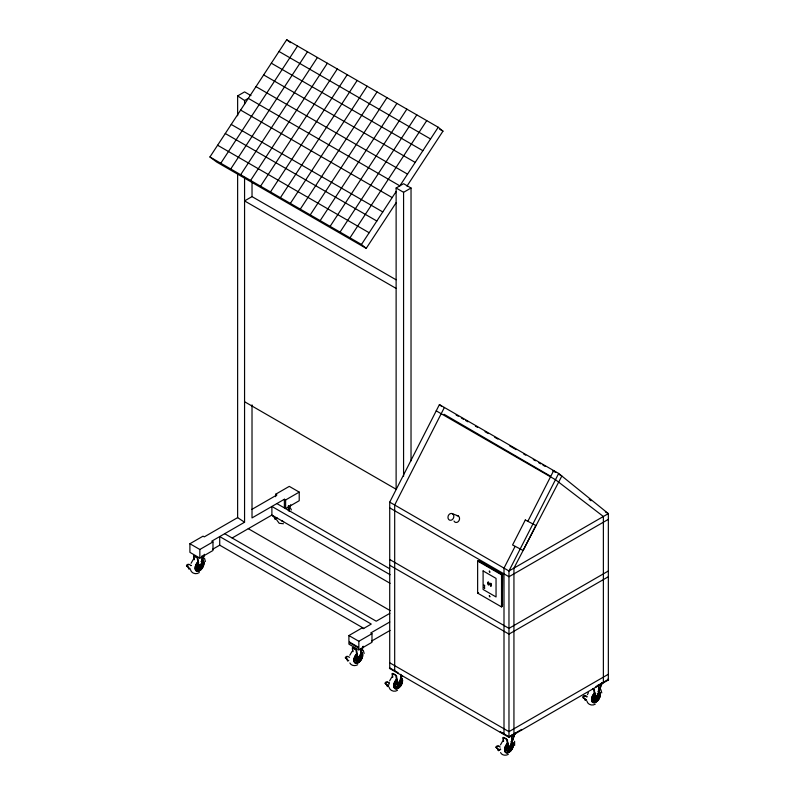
<?xml version="1.0" encoding="UTF-8"?>
<svg xmlns="http://www.w3.org/2000/svg" width="795" height="795" viewBox="0 0 795 795"><rect width="100%" height="100%" fill="white"/><g stroke="black" fill="none" stroke-linecap="round" stroke-linejoin="round"><path stroke-width="1.19" d="M189.995 568.594L188.852 568.624A3.051 1.759 -60 0 1 188.345 567.193L186.457 565.802L188.763 564.649M237.635 174.045L237.626 517.625L204.285 536.873L203.043 536.158L189.906 543.74L189.906 552.346L199.843 558.09L212.981 550.498L212.981 541.892L211.738 541.176L244.562 522.226L244.572 177.325M198.8 566.825C201.841 558.716 203.788 572.092 198.82 566.775L198.015 558.517L197.21 557.613A23.492 12.024 54.9 0 0 194.338 555.953L193.563 555.864L193.91 559.501M199.287 565.225C201.214 565.285 198.949 568.822 200.171 566.03C201.006 563.735 202.705 566.845 201.88 565.384A1.501 0.865 -60 0 1 201.244 567.64A1.501 0.865 -60 0 1 200.052 566.706A1.501 0.865 -60 0 1 201.87 565.275C201.185 563.526 199.575 568.405 198.8 566.497M199.843 558.09L199.843 549.484L212.981 541.892M201.98 565.851L202.159 565.583M202.159 555.606L202.159 561.489L204.494 554.443M212.732 549.206L219.718 545.181L219.718 536.575L371.265 624.065L363.285 628.676L362.043 627.961L348.906 635.543L348.906 644.149L358.843 649.883L371.981 642.3L371.981 633.694L370.738 632.979L389.798 621.978M237.635 115.752L237.635 95.907L244.572 91.902L250.962 95.589M244.572 104.046L244.572 100.508L237.635 95.907M252.015 404.884L252.015 517.923L284.381 499.24L285.624 499.956L299.218 492.105L299.218 500.721L285.624 508.562L285.624 499.956M396.119 288.416L244.572 200.916L252.025 196.613L252.025 181.737M232.19 537.976L271.89 515.061L271.89 506.455L390.116 574.715M275.398 519.294L275.06 518.857A3.051 1.759 -60 0 1 274.553 517.426L272.725 515.975M275.686 496.676L275.686 494.222L289.281 486.371L299.218 492.105M284.381 507.846L284.381 499.24M288.366 510.539L288.366 505.839M348.757 660.536L347.604 660.566A3.051 1.759 -60 0 1 347.097 659.135L345.199 657.783L347.514 656.591M357.551 658.767C360.652 650.648 362.649 664.004 357.581 658.717L356.766 650.459L355.961 649.555A23.492 12.024 54.9 0 0 353.089 647.895L352.314 647.816L352.672 651.443M360.88 657.574C358.187 655 358.346 662.583 360.523 658.538M358.048 657.167C359.976 656.67 357.849 661.013 358.803 658.21C359.757 655.567 361.467 658.588 360.632 657.326M358.843 649.883L358.843 641.277L371.981 633.694M360.731 657.793L360.91 657.853M360.91 648.73L360.91 653.43L363.245 646.395M389.331 682.945C386.519 680.212 382.763 683.084 387.264 684.932A3.478 1.868 -58.4 0 0 387.672 686.582L387.493 686.204A3.051 1.759 -60 0 1 386.927 684.733L385.028 683.382L387.334 682.19M411.025 460.881L411.035 188.008L403.582 183.705L396.129 188.008L396.119 489.233L244.562 401.733M397.371 684.038C401.833 690.298 400.938 676.088 397.401 684.316A1.709 0.984 -60 0 0 398.424 684.972C397.888 682.021 401.495 683.392 400.481 682.776A1.501 0.865 -60 0 0 398.633 684.247A1.501 0.865 -60 0 0 399.825 685.181L400.114 684.654M398.116 673.365L398.116 672.729L389.5 667.76L389.5 668.396L508.979 737.372L608.553 679.884L608.026 678.95M399.965 684.922L398.345 685.002L398.494 683.074M399.16 684.873L400.243 684.733L400.73 683.124M400.73 674.329L400.73 679.029L402.012 676.028M403.572 476.354L403.582 192.311L411.035 188.008M477.636 593.11L477.636 561.031L478.56 560.505L502.43 574.288L502.43 606.366L501.516 606.893L477.636 593.11L478.56 592.583M480.031 561.141L479.474 561.459L501.148 573.97L502.619 574.179L502.251 606.048L502.251 574.397L479.107 560.614L480.031 561.141L479.663 562.413M500.701 749.417L498.594 750.629L498.296 750.172A3.051 1.759 -60 0 1 497.789 748.741L495.901 747.35L498.197 746.197M500.363 732.404L500.363 731.758L508.979 736.736L521.6 729.452L521.6 730.088M501.516 606.893L501.516 574.815L502.619 574.179M501.695 574.715L501.695 573.652M508.234 748.373C511.334 740.254 513.341 753.61 508.263 748.324L507.449 740.066L506.654 739.161A23.492 12.024 54.9 0 0 503.772 737.502L503.006 737.422L503.354 741.049M508.979 736.736L508.979 737.372L508.969 570.989L558.656 473.452L439.406 404.605L389.719 502.142L389.719 668.535M511.175 746.744C510.996 747.181 512.368 746.903 509.863 746.982C506.773 751.504 513.61 747.966 510.539 747.697M508.73 746.773C511.513 750.301 506.991 750.381 510.907 746.247M509.675 747.469L510.887 746.654M510.907 746.803L511.573 747.181M511.423 747.449L511.513 747.012M586.392 699.948L585.249 699.978A3.051 1.759 -60 0 1 584.742 698.547C580.072 697.901 585.537 694.303 586.809 696.957M597.323 693.797A3.597 2.077 -60 0 1 598.257 697.275C593.07 705.225 596.618 689.275 598.238 698.139M595.932 687.168L595.932 686.532L608.553 679.248M597.443 698.586C595.942 697.135 598.893 697.642 598.466 697.473C599.032 694.631 594.412 697.98 596.826 699.411C598.983 698.03 595.783 700.345 596.32 697.97C596.3 696.41 598.794 696.102 598.377 697.304A3.597 2.077 -60 0 0 597.393 693.836M595.684 696.579L596.548 696.808L596.489 699.272M596.628 697.275L597.86 696.052M598.466 697.473L598.466 696.818M201.97 565.643C200.837 568.634 201.284 567.242 201.244 567.252M200.151 565.464L201.463 564.698M202.407 556.401L201.473 564.46M288.625 505.59L288.575 510.778L290.264 505.769M357.551 658.439C358.495 658.638 359.837 661.43 360.493 657.743M360.224 656.64L358.923 657.972M361.168 648.342L361.119 652.884L359.976 657.415M400.243 684.733C400.392 683.839 398.663 687.228 397.401 684.316L396.586 676.068L395.791 675.164A23.492 12.024 54.9 0 0 392.909 673.494L392.144 673.504L392.491 677.042M399.815 682.657C398.613 682.816 400.292 683.203 400.044 682.239M400.978 674.985L400.054 682.011M511.215 748.145L509.535 749.476M200.171 566.03L200.39 565.712M359.429 659.393C360.483 660.387 360.741 657.068 360.672 658.499M511.135 748.463L510.688 749.138A1.501 0.865 -60 0 1 509.496 748.254A1.501 0.865 -60 0 1 511.314 746.833A1.501 0.865 -60 0 1 510.688 749.188L511.344 747.847M200.588 567.968L199.913 566.666L199.684 567.342L200.559 567.829M201.393 566.07C201.483 567.799 200.579 565.513 201.533 567.113M360.483 658.687C359.35 660.973 359.578 656.491 360.592 658.737M399.666 683.948C399.517 684.177 400.451 684.207 399.319 684.197M510.619 747.856C512.04 749.138 508.482 747.827 511.096 747.737M597.79 698.268C598.695 696.261 595.922 698.875 597.929 698.457M360.662 658.489L360.165 659.433L360.364 658.946M400.561 683.491L400.481 684.088L400.541 683.183M598.337 697.543L598.307 696.579L597.81 698.845L598.059 698.239M358.654 659.303L358.903 660.039M398.474 684.912L398.732 685.638M400.312 682.746L400.65 683.67M400.412 684.336L400.412 683.471M511.354 748.095L511.384 747.737M200.638 566.974L201.185 566.914M201.721 566.746L201.721 566.249M359.161 658.608L359.479 657.942M359.897 659.204L359.33 658.499L360.075 657.773M360.542 658.608L359.718 657.733L360.393 658.419L359.499 658.817L360.552 657.783M360.026 659.025C359.718 657.713 361 659.234 359.489 658.717M359.698 658.767L360.215 658.111L359.877 658.866M388.805 684.863L389.013 682.915M399.15 684.097L398.553 685.101M508.979 747.727L509.237 747.062M510.191 748.204L510.619 748.671L511.056 747.916M510.946 748.731L510.36 749.327L510.36 748.304M509.973 748.493L510.698 748.781L510.569 748.284M511.274 748.095L510.927 747.638L510.38 748.373M514.623 745.501L514.604 741.278M597.144 698.01C597.949 699.61 598.198 696.311 597.333 698.169M597.85 698.249L597.751 697.473M597.84 697.821L597.452 697.205L598.198 697.901M400.233 684.525L399.994 685.032L400.143 684.565M398.265 684.883L398.494 684.207L398.345 685.002M509.317 748.83C509.347 748.055 509.307 749.089 508.234 748.045M596.28 698.676C596.389 697.294 596.021 699.461 595.197 697.851M199.883 567.322L200.092 567.928M201.92 566.557L201.98 565.951L201.831 566.785M359.39 658.439L359.34 659.144M399.15 684.535L399.805 683.501M509.376 749.238L510.082 748.045L510.489 748.791A3.597 2.077 -60 0 1 506.793 749.854A3.597 2.077 -60 0 1 508.432 744.826M201.741 566.974L201.94 566.189L201.741 566.974C202.914 565.921 200.141 566.616 201.324 565.831M204.305 554.344L201.493 563.317M290.702 504.676L288.992 510.38M363.067 646.285L359.738 657.276M514.723 734.024L510.668 747.022M601.427 683.869L597.383 696.688M601.298 683.293A3.756 2.166 0 0 1 601.676 683.829L597.621 696.827M510.837 747.618L510.022 748.751M597.184 698.129L597.572 697.493M514.832 733.805L514.981 733.209M515.269 733.209L515.11 733.845A4.412 2.544 0 0 1 512.05 735.614M601.934 683.004L601.785 683.611A4.114 2.375 0 0 1 598.933 685.26L597.89 685.34M602.222 683.004L602.063 683.65A4.412 2.544 0 0 1 599.003 685.419L597.89 685.509M399.567 682.885L401.882 675.73M510.688 745.879L513.938 736.001M201.006 566.01L200.926 566.616M200.827 566.914L201.205 566.447L200.787 567.064M201.423 566.398L200.847 566.716M201.771 566.596L201.155 567.461M398.822 683.968L399.13 683.442M399.189 683.978L399.448 685.091M511.026 748.234L510.758 747.538M596.648 697.771L597.065 697.165M597.363 697.454L597.005 697.781M597.035 697.831L597.661 698.427M597.82 697.752L597.512 698.278M199.485 567.709L200.529 566.984M358.237 659.651L358.297 659.492A1.709 0.984 -60 0 1 357.591 658.737M595.882 699.063L597.8 698.616M597.86 698.686L597.502 698.07M511.046 748.552L511.106 748.731M400.203 684.505L399.994 685.032L399.716 683.948M201.393 566.914L201.175 566.308M597.77 698.666L597.641 698.944A1.501 0.865 -60 0 1 596.459 698.05A1.501 0.865 -60 0 1 598.267 696.629L598.228 696.678A1.501 0.865 -60 0 1 597.641 698.994L598.049 698.328L597.313 699.133M191.039 563.327L193.264 559.471M349.79 655.269L352.026 651.413M389.62 680.868L391.846 677.012M400.084 683.312L399.001 684.326M500.482 744.875L502.708 741.019M510.827 748.095L510.867 747.697M587.435 694.681L588.399 692.664M597.125 697.344L596.816 698.129M444.375 407.477L394.688 505.014L394.688 671.397M515.061 546.413L504 568.127L504 734.51M527.791 521.421L553.688 470.59L556.073 472.518M201.195 565.126L200.797 564.311M360.026 657.018L359.559 656.253M400.074 682.647L399.378 681.862M510.41 746.763L510.241 745.859M595.197 698.179L594.412 689.871L593.607 688.967A23.492 12.024 54.9 0 0 592.881 688.5M399.279 684.078L400.064 683.63M510.271 747.658L510.509 748.701M396.129 202.695L366.217 248.368L216.657 162.031L209.93 156.963L286.677 39.75L438.224 127.25L442.964 131.155L406.97 186.119M220.801 163.233L297.539 46.021M230.739 168.977L307.476 51.764M240.676 174.711L317.424 57.498M250.614 180.445L327.361 63.242M260.551 186.189L337.299 68.976M270.489 191.923L347.236 74.71M280.426 197.667L357.174 80.454M290.364 203.401L367.111 86.188M300.301 209.135L377.049 91.922M310.239 214.879L386.986 97.666M320.176 220.613L396.924 103.4M330.114 226.346L406.861 109.134M340.051 232.09L416.799 114.877M349.989 237.824L426.736 120.611M366.217 248.368L361.477 244.463L396.129 191.545M438.224 127.25L399.855 185.851L248.298 98.351L244.572 100.508M201.105 566.716L201.264 566.239M360.155 658.856L360.234 658.727A3.597 2.077 -60 0 1 356.389 660.625A3.597 2.077 -60 0 1 357.134 655.865M514.077 735.643L514.464 734.063M360.145 659.323L359.588 659.681L360.473 658.956M398.782 683.511L399.001 682.975L398.066 684.704M201.632 566.954L200.916 567.779L200.529 567.163M399.676 684.266L400.203 683.998M598.019 698.368L597.274 698.487M597.86 696.599L598.526 696.986M272.725 515.577L274.901 517.625A3.478 1.868 -58.4 0 0 275.309 519.264L277.475 518.092M201.175 567.113L201.364 567.014A3.597 2.077 -60 0 0 201.523 562.651M359.936 658.061L360.195 658.19M359.996 658.24L360.542 658.389M398.375 683.064L399.001 682.975M399.507 684.714L399.935 684.555A3.597 2.077 -60 0 0 400.104 680.192M510.579 747.439L511.334 747.509M597.721 697.185L598.287 697.304M251.866 509.406L276.928 494.937L275.686 494.222M189.757 568.167L188.942 568.634M389.838 613.352L376.234 621.203L224.687 533.703M371.822 640.959L390.087 630.415M348.28 660.247L347.703 660.585M608.344 519.354L508.969 576.733L389.719 507.876M387.523 686.184L388.328 685.717M387.851 686.552L388.576 686.135M608.344 570.999L508.969 628.368L389.719 559.521M608.344 576.733L508.969 634.102L389.719 565.255M608.344 674.269L508.969 731.648L389.719 662.792M498.356 750.212L500.462 748.989M585.339 699.988L586.154 699.52M199.297 572.559C196.226 574.865 191.317 573.493 190.442 569.598M359.33 658.707L359.847 658.926M360.195 659.125L359.459 658.985M357.641 664.729C355.117 666.309 351.241 665.793 349.85 662.98M398.643 683.094L398.066 682.617M399.676 683.69L400.332 683.919M400.014 684.724L399.17 684.425M397.47 690.338C394.399 692.365 389.858 690.825 389.023 687.148M595.286 704.141C592.215 706.169 587.674 704.628 586.839 700.952M508.333 754.336C505.799 755.916 501.933 755.399 500.542 752.587M399.845 683.342L400.471 683.501M283.418 523.736L279.174 523.279L276.66 519.831M510.668 747.509L509.863 748.333M502.857 732.92L502.062 732.573M452.484 513.739A3.518 2.852 -68.9 0 1 452.256 519.662A3.518 2.852 -68.9 0 1 447.953 517.177A3.518 2.852 -68.9 0 1 452.484 513.739L458.218 515.935M439.754 129.307L442.964 131.155M278.995 51.466L430.552 138.966M271.324 63.193L422.88 150.692M263.652 74.909L415.199 162.409M255.98 86.635L407.527 174.135M396.129 188.008L403.582 192.311M240.627 110.078L392.183 197.577M231.226 124.437L382.773 211.937M225.283 133.52L376.83 221.02M217.601 145.237L369.158 232.736M209.93 156.963L361.477 244.463M252.025 196.613L396.049 279.77M456.131 414.99L458.268 416.232M461.488 418.091L463.624 419.323M465.771 420.565L467.917 421.797M475.42 426.13L477.557 427.372M485.059 431.705L488.279 433.553M494.709 437.27L497.918 439.128M509.714 445.935L516.144 449.642M523.647 453.975L525.783 455.217M533.286 459.54L535.433 460.782M538.652 462.64L540.789 463.873M542.935 465.115L545.082 466.347M552.585 470.68L554.721 471.922M558.855 474.307L561.836 476.026L513.938 568.127L513.938 734.51M436.226 410.846L555.476 479.703L603.375 516.492L603.375 682.875M605.363 511.901L608.344 513.62L608.344 680.003M389.719 502.142L508.969 570.989L608.344 513.62L558.656 473.452M477.636 561.031L501.516 574.815M501.695 604.24L502.619 604.776M276.859 503.583L389.709 568.743M587.157 696.758C584.295 694.105 580.598 696.798 585.09 698.745A3.478 1.868 -58.4 0 0 585.498 700.385L585.547 700.435M271.89 515.061L390.116 583.321M248.288 528.685L390.166 610.6M219.718 545.181L363.742 628.328M189.906 543.74L199.843 549.484M348.906 635.543L358.843 641.277M201.572 565.315L202.129 565.633M359.668 658.956L360.224 659.274M510.241 748.502L510.907 748.88M349.512 657.346C346.55 654.683 343.728 657.763 347.445 659.333A3.478 1.868 -58.4 0 0 347.852 660.983L347.912 661.023M500.025 747.25C500.303 744.677 492.314 745.988 498.137 748.94A3.478 1.868 -58.4 0 0 498.535 750.589L498.594 750.629M444.077 414.284L550.17 475.966M237.626 517.625L244.562 522.226M189.15 569.081L189.101 569.041A3.478 1.868 -58.4 0 1 188.693 567.392C183.794 565.493 188.703 562.472 190.919 565.643M286.677 39.75L290.523 42.642M589.135 499.24L591.033 500.78M439.406 404.605L441.791 406.533M399.358 684.495L399.825 685.131A1.501 0.865 -60 0 0 400.451 682.826L400.531 683.144M360.592 657.266L360.612 657.296A1.501 0.865 -60 0 1 360.006 659.582A1.501 0.865 -60 0 1 358.813 658.648A1.501 0.865 -60 0 1 360.622 657.226L360.493 656.938M490.644 583.48L490.893 586.382L491.509 585.209L490.893 583.331C489.501 582.924 489.929 585.925 490.406 584.573L490.137 583.769M490.267 583.699L490.515 585.726L490.773 583.987M489.014 584.424L488.746 583.619C489.223 582.268 489.65 585.259 488.259 584.852L487.653 582.983L488.259 581.811L488.508 584.713M488.885 584.494L488.637 582.467L488.388 584.206M600.911 689.643L601.785 692.892M363.275 650.231L364.14 653.48M290.722 508.522L291.377 509.953M204.514 558.289L205.388 561.538M360.691 657.495L360.831 658.071M201.94 565.553L202.069 566.12M511.513 747.678L511.354 746.783L511.404 747.876M503.603 741.318L503.265 737.78L503.821 737.78A23.164 11.855 54.9 0 1 506.654 739.42L508.035 748.204A1.709 0.984 -60 0 0 509.048 748.84M392.74 677.31L392.402 673.772L392.959 673.772A23.164 11.855 54.9 0 1 395.791 675.412L397.172 684.197A1.709 0.984 -60 0 0 397.888 684.912M352.92 651.711L352.573 648.173L353.139 648.173A23.164 11.855 54.9 0 1 355.971 649.813L357.353 658.598A1.709 0.984 -60 0 0 358.068 659.313M194.159 559.76L193.821 556.222L194.377 556.232A23.164 11.855 54.9 0 1 197.22 557.861L198.601 566.656A1.709 0.984 -60 0 0 199.615 567.292M360.721 657.584L360.652 658.24M456.757 515.637A3.518 2.852 -68.9 0 1 459.103 520.496A3.518 2.852 -68.9 0 1 454.005 521.043M288.913 510.479A6.271 3.617 -60 0 1 289.618 511.135M283.567 521.629A6.271 3.617 -60 0 1 281.937 520.695M288.843 510.479A6.231 3.597 -60 0 1 289.549 511.135M283.527 521.56A6.231 3.597 -60 0 1 281.907 520.636M361.467 652.198A6.271 3.617 -60 0 1 360.87 660.357A6.271 3.617 -60 0 1 354.302 662.116A6.231 3.597 -60 0 1 357.134 653.341A6.271 3.617 -60 0 0 354.302 662.116A6.231 3.597 -60 0 0 360.801 660.307A6.231 3.597 -60 0 0 361.387 652.198M360.274 654.593A3.597 2.077 -60 0 1 360.115 659.015A3.597 2.077 -60 0 1 356.389 660.605A3.597 2.077 -60 0 1 357.203 655.905M360.731 653.649A4.641 2.683 -60 0 1 360.294 659.691A4.641 2.683 -60 0 1 355.435 660.993A4.641 2.683 -60 0 1 357.561 654.504M360.205 654.553A3.597 2.077 -60 0 1 360.612 657.872M191.237 565.404A34.404 19.865 -60 0 1 190.88 565.573M200.161 567.252A1.709 0.984 -60 0 1 198.83 566.795M202.705 560.246A6.271 3.617 -60 0 1 202.119 568.405A6.271 3.617 -60 0 1 195.55 570.164A6.231 3.597 -60 0 1 198.372 561.389A6.271 3.617 -60 0 0 195.55 570.164A6.231 3.597 -60 0 0 202.049 568.365A6.231 3.597 -60 0 0 202.636 560.256M201.354 567.073A3.597 2.077 -60 0 1 197.637 568.654A3.597 2.077 -60 0 1 198.452 563.953M201.155 561.419A4.641 2.683 -60 0 1 201.841 566.994A4.641 2.683 -60 0 1 196.673 569.19A4.641 2.683 -60 0 1 198.671 562.482M201.294 561.499A4.641 2.683 -60 0 1 202.168 566.716A4.641 2.683 -60 0 1 197.14 569.618A4.641 2.683 -60 0 1 198.015 563.397M201.453 562.612A3.597 2.077 -60 0 1 201.453 566.765M200.926 567.541A3.597 2.077 -60 0 1 197.448 568.475A3.597 2.077 -60 0 1 198.382 563.923M399.935 684.624A3.597 2.077 -60 0 1 396.218 686.204A3.597 2.077 -60 0 1 397.023 681.504M400.481 679.228A4.631 2.673 -60 0 1 400.044 685.25A4.631 2.673 -60 0 1 395.204 686.542A4.641 2.683 -60 0 1 397.242 680.023M400.551 679.248A4.641 2.683 -60 0 1 400.114 685.29A4.641 2.683 -60 0 1 395.254 686.592A4.641 2.683 -60 0 1 397.381 680.103A4.631 2.673 -60 0 0 395.204 686.542A4.641 2.683 -60 0 0 399.974 685.211A4.641 2.683 -60 0 0 400.422 679.178M514.425 734.361A4.114 2.375 0 0 1 511.97 735.455M514.425 733.835A4.114 2.375 0 0 1 511.97 734.928M509.287 748.979A1.709 0.984 -60 0 1 508.273 748.343M511.245 741.526A6.271 3.617 -60 0 1 512.169 749.049A6.271 3.617 -60 0 1 505.193 752.02A6.271 3.617 -60 0 1 507.886 742.957M508.502 744.855A3.597 2.077 -60 0 0 506.852 749.894A3.597 2.077 -60 0 0 510.619 748.88A3.597 2.077 -60 0 0 510.966 744.2A3.597 2.077 -60 0 1 510.559 748.84M510.668 743.027A4.631 2.673 -60 0 1 511.344 748.582A4.631 2.673 -60 0 1 506.196 750.768A4.631 2.673 -60 0 1 508.184 744.08M511.165 741.516A6.231 3.597 -60 0 1 512.079 748.999A6.231 3.597 -60 0 1 505.143 751.951A6.231 3.597 -60 0 1 507.816 742.947M512.815 745.829A6.231 3.597 -60 0 1 512.368 747.31M601.785 683.074A4.114 2.375 0 0 1 601.378 683.63M600.732 684.117A4.114 2.375 0 0 1 599.897 684.485M592.901 688.758A23.164 11.855 54.9 0 1 593.617 689.215L594.998 698.01A1.709 0.984 -60 0 0 596.32 698.477M596.866 698.348A1.709 0.984 -60 0 1 595.226 698.139M598.208 691.332A6.271 3.617 -60 0 1 599.122 698.855A6.271 3.617 -60 0 1 592.146 701.826A6.271 3.617 -60 0 1 594.839 692.763M597.462 693.896A3.587 2.077 -60 0 1 598.387 697.364M597.989 698.199A3.587 2.077 -60 0 1 594.183 700.107A3.597 2.077 -60 0 1 594.849 695.307M594.918 695.357A3.587 2.077 -60 0 0 594.183 700.107A3.597 2.077 -60 0 0 597.919 698.159A3.597 2.077 -60 0 1 594.034 700.037A3.597 2.077 -60 0 1 594.779 695.267M598.297 693.031A4.631 2.673 -60 0 1 597.86 699.053A4.631 2.673 -60 0 1 593.02 700.355A4.631 2.673 -60 0 1 595.137 693.886M598.238 692.982A4.641 2.683 -60 0 1 597.8 699.024A4.641 2.683 -60 0 1 592.941 700.325A4.641 2.683 -60 0 1 595.067 693.836M598.118 691.322A6.231 3.597 -60 0 1 599.032 698.805A6.231 3.597 -60 0 1 592.096 701.756A6.231 3.597 -60 0 1 594.769 692.743M349.681 642.151L349.681 642.797L358.287 647.766L358.287 647.13L349.681 642.151M483.102 570.919L483.102 589.473L496.05 596.956L496.05 578.392L483.102 570.919M489.303 595.813L489.849 596.767L489.303 595.813M489.303 571.158L489.849 572.112L489.303 571.158M511.592 737.154L511.592 743.037L511.871 735.872L511.592 737.154M598.556 686.959L598.556 692.843L598.824 685.678L598.556 686.959M484.076 585.16L484.712 585.955L484.076 585.16M484.076 587.276L484.712 588.071L484.076 587.276M489.342 583.798L489.819 584.395L489.342 583.798M525.306 519.98L512.576 544.972L523.12 550.468L535.85 525.475L525.306 519.98M400.69 685.956A6.271 3.617 -60 0 0 401.286 677.797A6.231 3.597 -60 0 1 400.62 685.906A6.231 3.597 -60 0 1 394.101 687.655A6.231 3.597 -60 0 1 396.953 678.94A6.271 3.617 -60 0 0 394.131 687.715A6.271 3.617 -60 0 0 400.69 685.956"/></g></svg>
